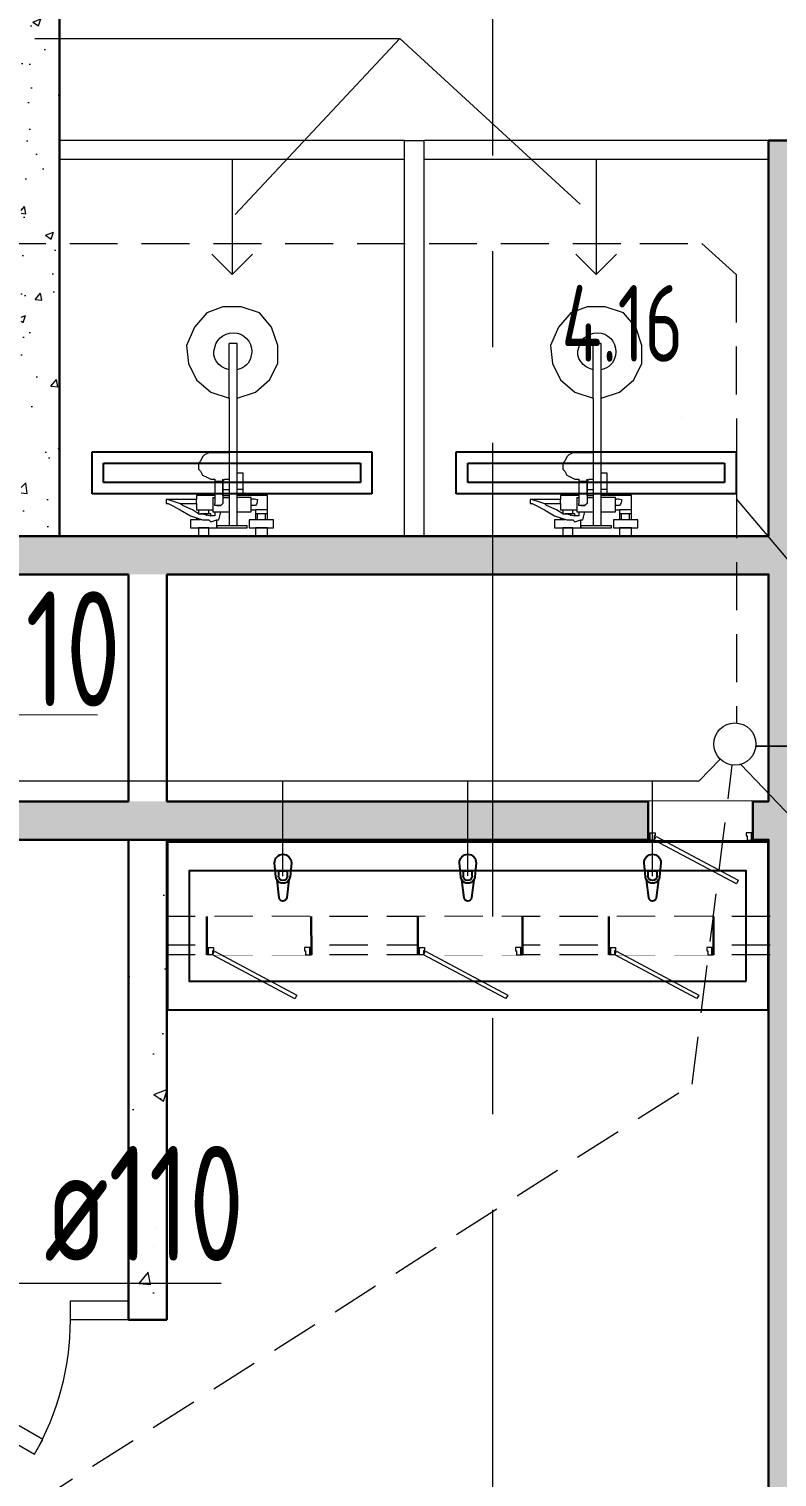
# Model space of a CAD drawing. Header units: millimetres. Extents: x -8689834 to 9419935, y -117443 to 166298.
# Drawn here: x -192444 to -190492, y 119666 to 123443 of the extents above; entities that cross this region are included whole.
import ezdxf
from ezdxf import colors
from ezdxf.entities.mleader import LeaderData, LeaderLine
from ezdxf.enums import TextEntityAlignment as Align
from ezdxf.math import Vec2, Vec3

# ---------------------------------------------------------------- set-up
doc = ezdxf.new("R2010")
doc.units = ezdxf.units.MM
doc.header["$MEASUREMENT"] = 0
doc.set_wipeout_variables(frame=1)
for name, pattern in [('01_base$0$DASHED2', [0.375, 0.25, -0.125]), ('ADSK_Штриховая_ш2 п1', [3, 2, -1]), ('CENTER', [2, 1.25, -0.25, 0.25, -0.25])]:
    doc.linetypes.add(name, pattern=pattern)
doc.layers.get('0').update_dxf_attribs({"color": 250, "lineweight": 9})
for name, color, linetype, lineweight in [('АР_Двери', 175, 'Continuous', 18), ('АР_Маркер экспликации', 239, 'Continuous', 13), ('АР_Номер помещения', 1, 'Continuous', 25), ('АР_Оси', 195, 'Continuous', 9), ('АР_Отметки', 250, 'Continuous', 15), ('АР_Перегородки газоблок', 165, 'Continuous', 30), ('АР_Перегородки газоблок_Штрих', 165, 'Continuous', 5), ('АР_Перегородки сантехнические', 216, 'Continuous', 9), ('АР_Помещения_площадь', 19, 'Continuous', 9), ('АР_тонкая линия', 250, 'Continuous', 0), ('ВК_канализация', 32, 'Continuous', 15), ('Задания на лючки', 32, 'Continuous', 15)]:
    doc.layers.add(name, color=color, linetype=linetype, lineweight=lineweight)
for name, color, linetype in [('АР_Кровля дорожки', 245, 'Continuous'), ('ПОДЛОЖКА', 251, 'Continuous'), ('ТХ_сантехника', 253, 'Continuous')]:
    doc.layers.add(name, color=color, linetype=linetype)
doc.styles.add('ISOCPEUR', font='isocpeur.ttf', dxfattribs={"width": 0.7})
doc.styles.get("Standard").update_dxf_attribs({"font": 'isocpeur.ttf', "width": 0.7})
pattern_1 = [(50, (0, 0), (215.17805, -18.82564), [22.5, -247.5]), (355, (0, 0), (-41.6254, 225.65764), [18, -198]), (100.45144, (17.93, -1.57), (173.55265, 206.832), [19.12206, -210.34263]), (46.1842, (0, 60), (320.1724, -49.65578), [33.75, -371.25]), (96.63564, (26.68, 55.86), (280.3986, 292.2356), [28.6831, -315.51413]), (351.18416, (0, 60), (280.3986, 292.2356), [27, -297]), (21, (30, 45), (179.07212, -120.78567), [22.5, -247.5]), (326, (30, 45), (72.9946, 217.54501), [18, -198]), (71.45144, (44.92, 34.93), (252.06671, 96.75935), [19.12206, -210.34263]), (37.5, (0, 0), (3.647957, 99.868156), [0, -195.6, 0, -201, 0, -198.75]), (7.5, (0, 0), (78.92086, 118.323514), [0, -114.6, 0, -191.1, 0, -75.75]), (327.5, (-66.9, 0), (160.14673, -6.766462), [0, -75, 0, -234, 0, -310.5]), (317.5, (-96.9, 0), (174.95585, 30.031495), [0, -97.5, 0, -155.4, 0, -220.5])]

# ---------------------------------------------------------------- blocks, each defined once
blk = doc.blocks.new('*U11')
for p, q in [((0, 0), (0, 50)), ((700, 0), (700, 50))]:
    blk.add_line(p, q)
blk.add_lwpolyline([(0, 0), (606.2, -350), (628.1, -312.1), (21.9, 37.9)], close=True)
blk.add_arc((0, 0), 700, 330, 0)
blk = doc.blocks.new('*U44')
at = {"layer": 'АР_Номер помещения', "color": 7}
blk.add_circle((-365, -1371.3), 400, dxfattribs=at)
at = {"layer": 'АР_Помещения_площадь', "color": 7}
blk.add_line((252, -2815.3), (252, -2815.3), dxfattribs=at)
at = {"color": 7, "style": 'ISOCPEUR', "width": 0.7, "flags": 1}
blk.add_attdef('КАТЕГОРИЯ', (-499.2, -2092.2), '', height=250, dxfattribs=at)
at = {"layer": 'АР_Номер помещения', "color": 7, "style": 'ISOCPEUR', "width": 0.7}
blk.add_attdef('НОМЕР_ПОМЕЩЕНИЯ', text='', height=300, dxfattribs=at).set_placement((-365, -1371.3), align=Align.MIDDLE_CENTER)
at = {"layer": 'АР_Помещения_площадь', "color": 7, "lineweight": 30, "width": 0.7, "flags": 104}
blk.add_attdef('ИМЯ_ПОМЕЩЕНИЯ', text='', height=100, dxfattribs=at).set_placement((157.6, 1217.1), align=Align.MIDDLE_CENTER)
at = {"layer": 'АР_Помещения_площадь', "color": 7, "style": 'ISOCPEUR', "width": 0.7}
blk.add_attdef('ПЛОЩАДЬ_ПОМЕЩЕНИЯ', text='', height=200, dxfattribs=at).set_placement((256.9, -2568.8), align=Align.MIDDLE_RIGHT)
blk = doc.blocks.new('Из_буфера31843')
for p, q in [((365.8, 166.1), (359.2, 113.1)), ((394.6, 113.1), (388, 166.1)), ((915.8, 166.1), (909.2, 113.1)), ((944.6, 113.1), (938, 166.1)), ((1465.7, 166.1), (1459.1, 113.1)), ((1494.5, 113.1), (1487.9, 166.1)), ((355.9, 103.6), (351.9, 61.7)), ((363.3, 86.6), (363.3, 101.5)), ((390.5, 86.6), (363.3, 86.6)), ((390.5, 101.5), (390.5, 86.6)), ((401.9, 61.7), (397.9, 103.6)), ((905.9, 103.6), (901.9, 61.7)), ((913.3, 86.6), (913.3, 101.5)), ((940.5, 86.6), (913.3, 86.6)), ((940.5, 101.5), (940.5, 86.6)), ((951.9, 61.7), (947.9, 103.6)), ((1455.8, 103.6), (1451.8, 61.7)), ((1463.2, 86.6), (1463.2, 101.5)), ((1490.4, 86.6), (1463.2, 86.6)), ((1490.4, 101.5), (1490.4, 86.6)), ((1501.8, 61.7), (1497.8, 103.6))]:
    blk.add_line(p, q)
at = {"lineweight": 13, "ltscale": 500}
for p, q in [((376.9, 85), (376.9, 22.5)), ((926.9, 85), (926.9, 22.5)), ((1476.9, 85), (1476.9, 22.5))]:
    blk.add_line(p, q, dxfattribs=at)
for points in [[(1819.9, 500), (33.9, 500), (33.9, 0), (1819.9, 0)], [(1754.9, 415), (98.9, 415), (98.9, 85), (1754.9, 85)]]:
    blk.add_lwpolyline(points, close=True)
for centre, major_axis, start_param, end_param in [((376.9, 164.7), (-7.91, 7.91), 4.051589, 6.943986), ((926.9, 164.7), (-7.91, 7.91), 4.051589, 6.943986), ((1476.8, 164.7), (-7.91, 7.91), 4.051589, 6.943986), ((376.9, 101.7), (-14.9, -14.9), -1.35736, -0.875625), ((376.9, 101.7), (-14.9, 14.9), 4.498953, 6.496621), ((376.9, 101.5), (-9.62, 9.62), 3.926991, 7.068583), ((376.9, 101.7), (-14.9, 14.9), 4.017217, 4.498953), ((926.9, 101.7), (-14.9, -14.9), -1.35736, -0.875625), ((926.9, 101.7), (-14.9, 14.9), 4.498953, 6.496621), ((926.9, 101.5), (-9.62, 9.62), 3.926991, 7.068583), ((926.9, 101.7), (-14.9, 14.9), 4.017217, 4.498953), ((1476.8, 101.7), (-14.9, -14.9), -1.35736, -0.875625), ((1476.8, 101.7), (-14.9, 14.9), 4.498953, 6.496621), ((1476.8, 101.5), (-9.62, 9.62), 3.926991, 7.068583), ((1476.8, 101.7), (-14.9, 14.9), 4.017217, 4.498953), ((376.9, 61.7), (-17.7, -17.7), -0.785398, 2.356194), ((926.9, 61.7), (-17.7, -17.7), -0.785398, 2.356194), ((1476.8, 61.7), (-17.7, -17.7), -0.785398, 2.356194)]:
    blk.add_ellipse(centre, major_axis=major_axis, ratio=1, start_param=start_param, end_param=end_param)
blk = doc.blocks.new('Из_буфера15266')
at = {"lineweight": 0, "ltscale": 100, "transparency": 33554687}
for points in [[(-13.2, -338.7), (-60.9, -354.5), (-97.9, -386.3), (-119.1, -428.6), (-119.1, -476.2), (-103.2, -523.9), (-71.4, -560.9), (-23.8, -576.8), (23.8, -576.8), (66.1, -560.9), (97.9, -523.9), (119.1, -476.2), (113.8, -428.6), (92.6, -386.3), (55.6, -354.5), (7.9, -338.7), (7.9, -195.8), (23.8, -195.8), (34.4, -195.8), (50.3, -195.8), (60.9, -195.8), (71.4, -190.5), (76.7, -185.2), (82, -174.6), (87.3, -169.3), (87.3, -158.7), (87.3, -153.5), (82, -148.2), (82, -148.2), (76.7, -137.6), (76.7, -137.6), (66.1, -132.3), (55.6, -127), (50.3, -127), (45, -127), (45, -105.8), (45, -84.7), (92.6, -84.7), (92.6, -74.1), (166.7, -74.1), (172, -74.1), (172, -68.8), (172, -63.5), (166.7, -63.5), (156.1, -58.2), (134.9, -47.6), (108.5, -31.7), (92.6, -26.5), (92.6, -21.2), (108.5, -21.2), (108.5, 0), (39.7, 0), (39.7, -21.2), (39.7, -21.2), (39.7, -21.2), (34.4, -21.2), (34.4, -21.2), (29.1, -42.3), (7.9, -42.3), (7.9, -5.3), (39.7, -5.3), (39.7, 0), (-39.7, 0), (-39.7, -5.3), (-13.2, -5.3), (-13.2, -42.3), (-50.3, -42.3), (-50.3, -47.6), (-60.9, -47.6), (-60.9, -37), (-60.9, -37), (-60.9, -21.2), (-45, -21.2), (-45, 0), (-108.5, 0), (-108.5, -21.2), (-92.6, -21.2), (-92.6, -37), (-92.6, -37), (-92.6, -47.6), (-92.6, -47.6), (-92.6, -84.7), (-29.1, -84.7)], [(-92.6, -21.2), (-60.9, -21.2)], [(-92.6, -37), (-60.9, -37)], [(-87.3, -21.2), (-87.3, -37)], [(-66.1, -21.2), (-66.1, -37)], [(-13.2, -5.3), (7.9, -5.3)], [(55.6, -15.9), (39.7, -21.2)], [(55.6, -15.9), (55.6, -15.9)], [(60.9, -21.2), (55.6, -15.9)], [(55.6, -31.7), (55.6, -31.7)], [(76.7, -37), (55.6, -31.7)], [(92.6, -26.5), (76.7, -21.2), (60.9, -21.2)], [(60.9, -37), (66.1, -37), (82, -37), (82, -37)], [(66.1, -31.7), (66.1, -37)], [(87.3, -37), (76.7, -37)], [(82, -21.2), (92.6, -21.2)], [(-92.6, -47.6), (-60.9, -47.6)], [(-50.3, -47.6), (-50.3, -79.4)], [(-13.2, -42.3), (-13.2, -142.9)], [(7.9, -195.8), (7.9, -42.3)], [(23.8, -63.5), (23.8, -63.5), (23.8, -63.5), (29.1, -58.2), (29.1, -58.2), (29.1, -58.2), (29.1, -58.2), (34.4, -58.2), (39.7, -58.2), (39.7, -58.2), (39.7, -58.2), (39.7, -58.2), (45, -58.2), (45, -63.5), (45, -63.5)], [(23.8, -105.8), (23.8, -63.5)], [(45, -42.3), (29.1, -42.3)], [(34.4, -58.2), (29.1, -58.2)], [(34.4, -58.2), (34.4, -58.2)], [(39.7, -58.2), (34.4, -58.2)], [(39.7, -58.2), (39.7, -58.2)], [(45, -63.5), (45, -63.5)], [(45, -84.7), (45, -63.5)], [(50.3, -47.6), (50.3, -47.6)], [(50.3, -52.9), (50.3, -47.6)], [(50.3, -79.4), (50.3, -47.6)], [(50.3, -58.2), (50.3, -52.9)], [(87.3, -47.6), (60.9, -47.6)], [(92.6, -63.5), (92.6, -74.1)], [(166.7, -74.1), (150.8, -68.8), (134.9, -63.5)], [(166.7, -74.1), (166.7, -74.1)], [(-50.3, -79.4), (-13.2, -79.4)], [(-29.1, -84.7), (-29.1, -142.9), (-23.8, -142.9), (-23.8, -142.9), (-23.8, -142.9), (-18.5, -142.9), (-13.2, -142.9), (-13.2, -142.9), (-13.2, -338.7)], [(-29.1, -84.7), (-13.2, -84.7)], [(-29.1, -100.5), (-13.2, -100.5)], [(23.8, -79.4), (7.9, -79.4)], [(23.8, -84.7), (7.9, -84.7)], [(23.8, -100.5), (7.9, -100.5)], [(23.8, -84.7), (23.8, -127)], [(23.8, -127), (23.8, -105.8)], [(50.3, -79.4), (45, -79.4)], [(13.2, -127), (7.9, -127)], [(18.5, -127), (13.2, -127)], [(23.8, -121.7), (18.5, -127)], [(45, -121.7), (34.4, -121.7), (23.8, -121.7)], [(45, -127), (45, -121.7)], [(-13.2, -338.7), (-13.2, -481.5)], [(7.9, -338.7), (7.9, -481.5)], [(-13.2, -481.5), (7.9, -481.5)]]:
    blk.add_lwpolyline(points, dxfattribs=at)
for points in [[(-92.6, 0), (-60.9, 0), (-60.9, 21.2), (-92.6, 21.2)], [(60.9, 0), (87.3, 0), (87.3, 21.2), (60.9, 21.2)], [(39.7, -21.2), (39.7, -21.2)], [(50.3, -42.3), (45, -42.3), (45, -31.7), (55.6, -31.7), (55.6, -31.7), (55.6, -37), (60.8, -37), (60.8, -47.6), (50.3, -47.6)], [(87.3, -47.6), (87.3, -37), (103.2, -47.6), (129.6, -58.2), (134.9, -63.5), (92.6, -63.5), (92.6, -47.6)]]:
    blk.add_lwpolyline(points, close=True, dxfattribs=at)
for points, knots in [([(-50.3, -74.1), (-55.6, -79.4), (-60.9, -74.1), (-66.1, -74.1), (-66.1, -68.8), (-66.1, -63.5), (-60.9, -58.2), (-55.6, -58.2), (-55.6, -58.2), (-50.3, -58.2)], [0, 0, 0, 0, 1, 1, 1, 2, 2, 2, 3, 3, 3, 3]), ([(7.9, -412.7), (34.4, -418), (55.6, -444.5), (45, -471), (39.7, -497.4), (13.2, -513.3), (-13.2, -508), (-39.7, -502.7), (-55.6, -476.2), (-50.3, -449.8), (-45, -428.6), (-34.4, -418), (-13.2, -412.7)], [0, 0, 0, 0, 1, 1, 1, 2, 2, 2, 3, 3, 3, 4, 4, 4, 4])]:
    blk.add_open_spline(points, degree=3, knots=knots, dxfattribs=at)
blk = doc.blocks.new('_DotSmall')
at = {"color": 0, "linetype": 'ByBlock', "const_width": 0.5}
blk.add_lwpolyline([(-0.0625, 0, 1), (0.0625, 0, 1)], format="xyb", close=True, dxfattribs=at)
blk = doc.blocks.new('*U1461')
at = {"color": 7}
blk.add_wipeout([(-565, 60), (445, 60), (445, -310), (-565, -310)], dxfattribs=at)
for p, q in [((-530, 60), (-565, 60)), ((-550, 60), (-550, -10)), ((-550, -10), (-550, 60)), ((-510, 60), (-530, 60)), ((-510, 20), (-510, 60)), ((-500, 20), (-510, 20)), ((-500, -10), (-500, 20)), ((380, -10), (380, 20)), ((380, 20), (390, 20)), ((390, 20), (390, 60)), ((390, 60), (410, 60)), ((410, 60), (445, 60)), ((430, 60), (430, -10)), ((430, -10), (430, 60)), ((-565, -10), (-530, -10)), ((-530, -10), (-500, -10)), ((410, -10), (380, -10)), ((445, -10), (410, -10))]:
    blk.add_line(p, q)
at = {"lineweight": 30}
for p, q in [((-565, 60), (-565, -310)), ((445, 60), (445, -310))]:
    blk.add_line(p, q, dxfattribs=at)
blk.add_lwpolyline([(389, 60), (370, 25), (-424, 448), (-406, 483)], close=True)
blk = doc.blocks.new('*U1455')
at = {"color": 7}
blk.add_wipeout([(-565, 60), (445, 60), (445, -310), (-565, -310)], dxfattribs=at)
for p, q in [((-530, 60), (-565, 60)), ((-550, 60), (-550, -10)), ((-550, -10), (-550, 60)), ((-510, 60), (-530, 60)), ((-510, 20), (-510, 60)), ((-500, 20), (-510, 20)), ((-500, -10), (-500, 20)), ((380, -10), (380, 20)), ((380, 20), (390, 20)), ((390, 20), (390, 60)), ((390, 60), (410, 60)), ((410, 60), (445, 60)), ((430, 60), (430, -10)), ((430, -10), (430, 60)), ((-565, -10), (-530, -10)), ((-530, -10), (-500, -10)), ((410, -10), (380, -10)), ((445, -10), (410, -10))]:
    blk.add_line(p, q)
at = {"lineweight": 30}
for p, q in [((-565, 60), (-565, -310)), ((445, 60), (445, -310))]:
    blk.add_line(p, q, dxfattribs=at)
blk.add_lwpolyline([(389, 60), (370, 25), (-424, 448), (-406, 483)], close=True)
blk = doc.blocks.new('*U1456')
at = {"color": 7}
blk.add_wipeout([(-565, 60), (445, 60), (445, -313), (-565, -313)], dxfattribs=at)
for p, q in [((-530, 60), (-565, 60)), ((-550, 60), (-550, -10)), ((-550, -10), (-550, 60)), ((-510, 60), (-530, 60)), ((-510, 20), (-510, 60)), ((-500, 20), (-510, 20)), ((-500, -10), (-500, 20)), ((380, -10), (380, 20)), ((380, 20), (390, 20)), ((390, 20), (390, 60)), ((390, 60), (410, 60)), ((410, 60), (445, 60)), ((430, 60), (430, -10)), ((430, -10), (430, 60)), ((-565, -10), (-530, -10)), ((-530, -10), (-500, -10)), ((410, -10), (380, -10)), ((445, -10), (410, -10))]:
    blk.add_line(p, q)
at = {"lineweight": 30}
for p, q in [((-565, 60), (-565, -313)), ((445, 60), (445, -313))]:
    blk.add_line(p, q, dxfattribs=at)
blk.add_lwpolyline([(389, 60), (370, 25), (-424, 448), (-406, 483)], close=True)
blk = doc.blocks.new('*U1457')
at = {"color": 7}
blk.add_wipeout([(-565, 60), (445, 60), (445, -310), (-565, -310)], dxfattribs=at)
for p, q in [((-530, 60), (-565, 60)), ((-550, 60), (-550, -10)), ((-550, -10), (-550, 60)), ((-510, 60), (-530, 60)), ((-510, 20), (-510, 60)), ((-500, 20), (-510, 20)), ((-500, -10), (-500, 20)), ((380, -10), (380, 20)), ((380, 20), (390, 20)), ((390, 20), (390, 60)), ((390, 60), (410, 60)), ((410, 60), (445, 60)), ((430, 60), (430, -10)), ((430, -10), (430, 60)), ((-565, -10), (-530, -10)), ((-530, -10), (-500, -10)), ((410, -10), (380, -10)), ((445, -10), (410, -10))]:
    blk.add_line(p, q)
at = {"lineweight": 30}
for p, q in [((-565, 60), (-565, -310)), ((445, 60), (445, -310))]:
    blk.add_line(p, q, dxfattribs=at)
blk.add_lwpolyline([(389, 60), (370, 25), (-424, 448), (-406, 483)], close=True)
blk = doc.blocks.new('Подложка')
at = {"layer": 'АР_Перегородки газоблок_Штрих', "ltscale": 100}
h = blk.add_hatch(dxfattribs=at)
h.set_pattern_fill('AR-CONC', scale=30)
h.set_pattern_definition(pattern_1)
h.paths.add_polyline_path([(-192463.92, 124400.68), (-192463.92, 122140.32), (-192363.92, 122140.32), (-192363.92, 124400.68), (-190513.92, 124400.68), (-190513.92, 124500.68), (-192136.07, 124500.67), (-192136.07, 124504.84), (-192236.07, 124504.84), (-192236.07, 124500.68), (-192536.76, 124500.68), (-192536.76, 124499.88), (-192636.76, 124499.88), (-192636.76, 124500.68), (-194033.92, 124500.68), (-194033.92, 124400.68)])
h = blk.add_hatch(dxfattribs=at)
h.set_pattern_fill('AR-CONC', scale=30)
h.set_pattern_definition(pattern_1)
h.paths.add_polyline_path([(-190393.92, 123152.39), (-190513.92, 123152.39), (-190513.91, 122120.32), (-197362.45, 122120.32), (-197362.45, 122020.31), (-190513.91, 122020.31), (-190513.9, 121428.48), (-197383.92, 121428.48), (-197383.92, 121328.5), (-190513.9, 121328.51), (-190513.9, 121322.61), (-190513.9, 121322.61), (-190513.9, 120884.3), (-190513.86, 118520.66), (-190613.18, 118520.66), (-190613.18, 118400.66), (-188433.92, 118400.68), (-188433.92, 118520.68), (-190393.86, 118520.66)])
edge = h.paths.add_edge_path()
edge.add_line((-197363.92, 121105.74), (-197363.92, 121143.32))
edge.add_arc((-197538.81, 121433.33), 338.67, 279.32816, 301.09248, ccw=False)
edge.add_line((-197483.92, 121099.14), (-197483.92, 118520.66))
edge.add_line((-197483.92, 118520.66), (-197633.88, 118520.65))
edge.add_line((-197633.88, 118520.65), (-197633.87, 118400.65))
edge.add_line((-197633.87, 118400.65), (-197264.95, 118400.65))
edge.add_line((-197264.95, 118400.65), (-197264.96, 118520.65))
edge.add_line((-197264.96, 118520.65), (-197363.92, 118520.67))
edge.add_line((-197363.92, 118520.67), (-197363.92, 121105.74))
h.paths.add_polyline_path([(-187933.92, 123270.68), (-187993.92, 123270.82), (-188033.91, 123270.82), (-188033.92, 121714.32), (-188033.92, 118400.68), (-187933.92, 118400.68), (-187933.92, 121948.47)])
h = blk.add_hatch(dxfattribs=at)
h.set_pattern_fill('AR-CONC', scale=2)
h.set_pattern_definition([(50, (-672286.7, -50233.2), (364.36934, -31.87817), [38.1, -419.1]), (355, (-672286.7, -50233.2), (-70.48684, 382.1137), [30.48, -335.28117]), (100.451445, (-672256.33, -50235.87), (293.8825, 350.2355), [32.38002, -356.1805]), (46.1842, (-672286.7, -50131.6), (542.1581, -84.08466), [57.15, -628.65]), (96.63556, (-672241.5, -50138.6), (474.80827, 494.85225), [48.57005, -534.2712]), (351.18415, (-672286.7, -50131.6), (474.80827, 494.85225), [45.71993, -502.91946]), (21, (-672235.9, -50157), (303.22878, -204.5304), [38.1, -419.1]), (326, (-672235.9, -50157), (123.60406, 368.37593), [30.48, -335.28]), (71.451445, (-672210.62, -50174.06), (426.83284, 163.84554), [32.38002, -356.17988]), (37.5, (-672286.69, -50233.21), (6.177207, 169.110078), [0, -331.216, 0, -340.36, 0, -336.55]), (7.5, (-672286.7, -50233.21), (133.639325, 200.36115), [0, -194.056, 0, -323.596, 0, -128.27]), (327.5, (-672399.98, -50233.21), (271.18119, -11.457488), [0, -127, 0, -396.24, 0, -525.78]), (317.5, (-672450.78, -50233.21), (296.25836, 50.85298), [0, -165.1, 0, -263.144, 0, -373.38])])
h.paths.add_polyline_path([(-192183.93, 121200.32), (-192183.93, 120116.18), (-192083.93, 120116.15), (-192083.92, 121200.32)])
at = {"layer": 'АР_Оси', "color": 7, "linetype": 'CENTER', "ltscale": 1000}
blk.add_line((-191233.92, 134363.15), (-191233.92, 74900.03), dxfattribs=at)
at = {"layer": 'АР_Перегородки газоблок', "color": 7, "ltscale": 100}
for points in [[(-192363.92, 124400.68), (-192363.92, 122120.32)], [(-197383.92, 122120.32), (-190513.91, 122120.32), (-190513.92, 123152.39)], [(-190513.92, 123152.39), (-190393.92, 123152.39)], [(-194333.92, 122120.31), (-190513.91, 122120.36)], [(-192183.93, 122020.32), (-195903.92, 122020.32)], [(-192183.93, 121428.5), (-192183.93, 122020.32)], [(-190513.91, 122020.31), (-192083.93, 122020.32)], [(-192083.93, 122020.32), (-192083.93, 121428.48)], [(-192083.93, 121428.48), (-190513.9, 121428.48), (-190513.91, 122020.31), (-192083.93, 122020.31)], [(-193188.92, 121428.5), (-192183.93, 121428.5)], [(-192183.93, 121328.51), (-195903.92, 121328.51)], [(-192183.93, 120076.15), (-192183.93, 121328.51)], [(-192183.93, 121328.48), (-192183.93, 121328.51)], [(-192183.92, 121328.48), (-190513.9, 121328.51), (-190513.86, 118520.66)], [(-192083.92, 121328.48), (-192083.93, 120076.15)], [(-192083.93, 120076.15), (-192183.93, 120076.15)]]:
    blk.add_lwpolyline(points, dxfattribs=at)
at = {"layer": 'АР_Перегородки сантехнические', "color": 7, "lineweight": 0}
for points in [[(-191463.92, 123152.39), (-191413.92, 123152.39), (-191413.92, 122120.32), (-191463.92, 122120.32)], [(-192183.93, 120126.15), (-192183.93, 120076.15), (-192335.47, 120076.15), (-192335.47, 120126.15)]]:
    blk.add_lwpolyline(points, close=True, dxfattribs=at)
at = {"layer": 'АР_тонкая линия', "color": 7, "linetype": 'ADSK_Штриховая_ш2 п1', "ltscale": 50}
for points in [[(-190509.92, 121128.22), (-192083.93, 121128.21)], [(-190509.92, 121053.22), (-192083.93, 121053.21)], [(-190509.92, 121028.22), (-192083.93, 121028.21)]]:
    blk.add_lwpolyline(points, dxfattribs=at)
at = {"layer": 'ПОДЛОЖКА', "color": 7, "lineweight": 15}
for p, q in [((-191463.92, 123102.39), (-192363.92, 123102.39)), ((-191463.92, 123102.39), (-192363.92, 123102.39)), ((-191463.92, 123102.39), (-192363.92, 123102.39)), ((-191463.92, 123102.39), (-192363.92, 123102.39)), ((-191913.92, 123102.39), (-191913.92, 122802.39)), ((-190513.92, 123102.39), (-191413.92, 123102.39)), ((-190513.92, 123102.39), (-191413.92, 123102.39)), ((-190513.92, 123102.39), (-191413.92, 123102.39)), ((-190513.92, 123102.39), (-191413.92, 123102.39)), ((-190963.92, 123102.39), (-190963.92, 122802.39)), ((-191913.92, 122802.39), (-191966.95, 122855.42)), ((-191913.92, 122802.39), (-191860.88, 122855.42)), ((-190963.92, 122802.39), (-191016.95, 122855.42)), ((-190963.92, 122802.39), (-190910.89, 122855.42))]:
    blk.add_line(p, q, dxfattribs=at)
for points in [[(-191463.92, 123152.39), (-192363.92, 123152.39)], [(-190513.92, 123152.39), (-191413.92, 123152.39)]]:
    blk.add_lwpolyline(points, dxfattribs=at)
at = {"layer": 'ТХ_сантехника', "color": 7, "ltscale": 100}
for p, q in [((-192278.92, 122230.32), (-192278.92, 122340.32)), ((-192278.92, 122340.32), (-191548.92, 122340.32)), ((-192278.92, 122340.32), (-191548.92, 122340.32)), ((-192278.92, 122340.32), (-191548.92, 122340.32)), ((-192278.92, 122340.32), (-191548.92, 122340.32)), ((-191548.92, 122340.32), (-191548.92, 122230.32)), ((-191548.92, 122340.32), (-191548.92, 122230.32)), ((-191548.92, 122340.32), (-191548.92, 122230.32)), ((-191548.92, 122340.32), (-191548.92, 122230.32)), ((-191328.92, 122230.32), (-191328.92, 122340.32)), ((-191328.92, 122340.32), (-190598.92, 122340.32)), ((-191328.92, 122340.32), (-190598.92, 122340.32)), ((-191328.92, 122340.32), (-190598.92, 122340.32)), ((-191328.92, 122340.32), (-190598.92, 122340.32)), ((-190598.92, 122340.32), (-190598.92, 122230.32)), ((-190598.92, 122340.32), (-190598.92, 122230.32)), ((-190598.92, 122340.32), (-190598.92, 122230.32)), ((-190598.92, 122340.32), (-190598.92, 122230.32)), ((-192248.92, 122260.32), (-192248.92, 122310.32)), ((-192248.92, 122310.32), (-191578.92, 122310.32)), ((-192248.92, 122260.32), (-192248.92, 122310.32)), ((-192248.92, 122310.32), (-191578.92, 122310.32)), ((-192248.92, 122260.32), (-192248.92, 122310.32)), ((-192248.92, 122310.32), (-191578.92, 122310.32)), ((-192248.92, 122260.32), (-192248.92, 122310.32)), ((-192248.92, 122310.32), (-191578.92, 122310.32)), ((-191578.92, 122310.32), (-191578.92, 122260.32)), ((-191578.92, 122310.32), (-191578.92, 122260.32)), ((-191578.92, 122310.32), (-191578.92, 122260.32)), ((-191578.92, 122310.32), (-191578.92, 122260.32)), ((-191298.92, 122260.32), (-191298.92, 122310.32)), ((-191298.92, 122310.32), (-190628.92, 122310.32)), ((-191298.92, 122260.32), (-191298.92, 122310.32)), ((-191298.92, 122310.32), (-190628.92, 122310.32)), ((-191298.92, 122260.32), (-191298.92, 122310.32)), ((-191298.92, 122310.32), (-190628.92, 122310.32)), ((-191298.92, 122260.32), (-191298.92, 122310.32)), ((-191298.92, 122310.32), (-190628.92, 122310.32)), ((-190628.92, 122310.32), (-190628.92, 122260.32)), ((-190628.92, 122310.32), (-190628.92, 122260.32)), ((-190628.92, 122310.32), (-190628.92, 122260.32)), ((-190628.92, 122310.32), (-190628.92, 122260.32)), ((-191578.92, 122260.32), (-192248.92, 122260.32)), ((-191578.92, 122260.32), (-192248.92, 122260.32)), ((-191578.92, 122260.32), (-192248.92, 122260.32)), ((-191578.92, 122260.32), (-192248.92, 122260.32)), ((-190628.92, 122260.32), (-191298.92, 122260.32)), ((-190628.92, 122260.32), (-191298.92, 122260.32)), ((-190628.92, 122260.32), (-191298.92, 122260.32)), ((-190628.92, 122260.32), (-191298.92, 122260.32)), ((-191548.92, 122230.32), (-192278.92, 122230.32)), ((-191548.92, 122230.32), (-192278.92, 122230.32)), ((-191548.92, 122230.32), (-192278.92, 122230.32)), ((-191548.92, 122230.32), (-192278.92, 122230.32)), ((-190598.92, 122230.32), (-191328.92, 122230.32)), ((-190598.92, 122230.32), (-191328.92, 122230.32)), ((-190598.92, 122230.32), (-191328.92, 122230.32)), ((-190598.92, 122230.32), (-191328.92, 122230.32))]:
    blk.add_line(p, q, dxfattribs=at)
at = {"layer": 'АР_Двери', "color": 7, "lineweight": 30}
blk.add_blockref('*U11', (-193035.47, 120076.15), dxfattribs=at)
at = {"layer": 'АР_Маркер экспликации', "color": 7}
ref = blk.add_blockref('*U44', (-190993.51, 125243.82), dxfattribs=at)
ref.add_attrib('НОМЕР_ПОМЕЩЕНИЯ', '159', dxfattribs={"layer": 'АР_Номер помещения', "color": 7, "height": 300, "style": 'ISOCPEUR', "width": 0.7}).set_placement((-191358.5, 123872.5), align=Align.MIDDLE_CENTER)
ref.add_attrib('ПЛОЩАДЬ_ПОМЕЩЕНИЯ', '4.16', dxfattribs={"layer": 'АР_Помещения_площадь', "color": 7, "height": 200, "style": 'ISOCPEUR', "width": 0.7}).set_placement((-190736.61, 122675.01), align=Align.MIDDLE_RIGHT)
at = {"layer": 'ТХ_сантехника', "color": 7, "ltscale": 100, "rotation": 180}
for p in [(-191913.92, 122141.49), (-190963.92, 122141.49)]:
    blk.add_blockref('Из_буфера15266', p, dxfattribs=at)
at = {"layer": 'ТХ_сантехника', "color": 7, "xscale": -0.876620401558563, "yscale": 0.876620401558563, "zscale": 0.876620401558563, "rotation": 180}
blk.add_blockref('Из_буфера31843', (-192111.43, 121322.61), dxfattribs=at)
at = {"layer": 'АР_Отметки', "color": 7}
ml = blk.add_multileader_mtext('Standard', dxfattribs=at)
ml.set_content('-0,180', color=7, style='ISOCPEUR')
ml.set_leader_properties(color=256, linetype='Continuous', lineweight=-1)
ml.set_arrow_properties(name='DOTSMALL')
ml.build(insert=Vec2(0, 0))
ml.multileader.update_dxf_attribs({"has_text_frame": 1, "text_left_attachment_type": 4, "text_right_attachment_type": 4, "dogleg_length": 100, "arrow_head_size": 180})
ctx = ml.context
ctx.base_point, ctx.char_height, ctx.arrow_head_size, ctx.landing_gap_size, ctx.plane_origin = Vec3(-195902.06, 128915.24), 250, 180, 50, Vec3(-198063.28, 127966.49)
ctx.left_attachment, ctx.right_attachment = 4, 4
notes = []
notes.append((ctx, [(0, (0, 0, 0), (0, 0), (1, 0), 1, [])]))
ctx.mtext.insert, ctx.mtext.width, ctx.mtext.line_spacing_style, ctx.mtext.flow_direction = Vec3(-195852.06, 129248.58), 852.697, 2, 5
ml = blk.add_multileader_mtext('Standard', dxfattribs=at)
ml.set_content('-0,180', color=7, style='ISOCPEUR')
ml.set_leader_properties(color=256, linetype='Continuous', lineweight=-1)
ml.set_arrow_properties(name='DOTSMALL')
ml.build(insert=Vec2(0, 0))
ml.multileader.update_dxf_attribs({"has_text_frame": 1, "text_left_attachment_type": 4, "text_right_attachment_type": 4, "dogleg_length": 100, "arrow_head_size": 180})
ctx = ml.context
ctx.base_point, ctx.char_height, ctx.arrow_head_size, ctx.landing_gap_size, ctx.plane_origin = Vec3(-204920.73, 122356.47), 250, 180, 50, Vec3(-207081.94, 121407.72)
ctx.left_attachment, ctx.right_attachment = 4, 4
notes.append((ctx, [(0, (0, 0, 0), (0, 0), (1, 0), 1, [])]))
ctx.mtext.insert, ctx.mtext.width, ctx.mtext.line_spacing_style, ctx.mtext.flow_direction = Vec3(-204870.73, 122689.8), 852.697, 2, 5
ml = blk.add_multileader_mtext('Standard', dxfattribs=at)
ml.set_content('{\\W0.8;-2,730}', color=7, style='ISOCPEUR')
ml.set_leader_properties(color=256, linetype='Continuous', lineweight=-1)
ml.set_arrow_properties(name='DOTSMALL')
ml.build(insert=Vec2(0, 0))
ml.multileader.update_dxf_attribs({"has_text_frame": 1, "text_left_attachment_type": 4, "text_right_attachment_type": 4, "dogleg_length": 100, "arrow_head_size": 180})
ctx = ml.context
ctx.base_point, ctx.char_height, ctx.arrow_head_size, ctx.landing_gap_size, ctx.plane_origin = Vec3(-314791.32, 121809.02, 0), 250, 180, 50, Vec3(-319449.83, 117956.71, 0)
ctx.left_attachment, ctx.right_attachment = 4, 4
notes.append((ctx, [(0, (0, 0, 0), (0, 0), (1, 0), 1, [])]))
ctx.mtext.insert, ctx.mtext.width, ctx.mtext.defined_height, ctx.mtext.line_spacing_style, ctx.mtext.flow_direction = Vec3(-314741.32, 122142.35, 0), 769.989, 343.89, 2, 5
ml = blk.add_multileader_mtext('Standard', dxfattribs=at)
ml.set_content('{\\W0.8;-2,430}', color=7, style='ISOCPEUR')
ml.set_leader_properties(color=256, linetype='Continuous', lineweight=-1)
ml.set_arrow_properties(name='DOTSMALL')
ml.build(insert=Vec2(0, 0))
ml.multileader.update_dxf_attribs({"has_text_frame": 1, "text_left_attachment_type": 4, "text_right_attachment_type": 4, "dogleg_length": 100, "arrow_head_size": 180})
ctx = ml.context
ctx.base_point, ctx.char_height, ctx.arrow_head_size, ctx.landing_gap_size, ctx.plane_origin = Vec3(-301002.25, 120038.58), 250, 180, 50, Vec3(-299949.55, 118383.41)
ctx.left_attachment, ctx.right_attachment = 4, 4
notes.append((ctx, [(0, (0, 0, 0), (0, 0), (1, 0), 1, [])]))
ctx.mtext.insert, ctx.mtext.width, ctx.mtext.line_spacing_style, ctx.mtext.flow_direction = Vec3(-300952.25, 120371.92), 852.697, 2, 5
for ctx, leaders in notes:
    for number, flags, end, landing, length, lines in leaders:
        leader = LeaderData()
        leader.index, (leader.has_last_leader_line, leader.has_dogleg_vector, leader.attachment_direction) = number, flags
        leader.last_leader_point, leader.dogleg_vector, leader.dogleg_length = Vec3(end), Vec3(landing), length
        for number, points, colour, breaks in lines:
            line = LeaderLine()
            line.index, line.vertices, line.color, line.breaks = number, Vec3.list(points), colors.encode_raw_color(colour), breaks
            leader.lines.append(line)
        ctx.leaders.append(leader)
at = {"layer": 'Задания на лючки', "color": 7, "xscale": 0.2701273999331003, "yscale": 0.2701273999331003, "zscale": 0.2701273999331003, "rotation": 180.0022807060942}
for name, p in [('*U1456', (-190707.56, 121343.85)), ('*U1461', (-191859.63, 121044.42)), ('*U1455', (-191309.1, 121044.43)), ('*U1457', (-190810.51, 121044.43))]:
    blk.add_blockref(name, p, dxfattribs=at)

msp = doc.modelspace()

# ---------------------------------------------------------------- block references
at = {"layer": 'АР_Кровля дорожки', "color": 7}
msp.add_blockref('Подложка', (0, 0), dxfattribs=at)

# ---------------------------------------------------------------- next in the draw order: linework, layer by layer
at = {"layer": 'АР_Кровля дорожки', "color": 244, "ltscale": 500, "true_color": 0x991b1e}
msp.add_lwpolyline([(-190547.1, 121572.9), (-189943.1, 121569.3)], dxfattribs=at)
at = {"layer": 'ВК_канализация', "color": 18, "lineweight": 13, "ltscale": 500, "true_color": 0x000000}
for points in [[(-192428.6, 123418.2), (-191476.1, 123418.2), (-191906, 122958.7)], [(-191476.1, 123418.2), (-191005.8, 122985.6)], [(-189376.2, 121899.8), (-190328.8, 121899.8), (-190597.9, 122217.4)], [(-190586.8, 121525), (-189965.9, 120876.8), (-188731.9, 120876.8)], [(-191942.2, 120171.4), (-192894.8, 120171.4), (-193583.9, 121176.6)]]:
    msp.add_lwpolyline(points, dxfattribs=at)
at = {"layer": 'ВК_канализация', "color": 244, "linetype": '01_base$0$DASHED2', "lineweight": 13, "ltscale": 500, "true_color": 0x991b1e}
for points in [[(-193837.4, 122883.7), (-190850, 122883.7), (-190688.3, 122883.7), (-190598.4, 122802.1), (-190597.5, 121632.7)], [(-190713, 120690.8), (-190608.7, 121523.3)], [(-193384.8, 118990.2), (-190713, 120690.8)]]:
    msp.add_lwpolyline(points, dxfattribs=at)
at = {"layer": 'ВК_канализация', "color": 7, "lineweight": 13, "ltscale": 500}
msp.add_lwpolyline([(-193226.6, 121252.3), (-193160.9, 121657.8), (-192264.5, 121654.5)], dxfattribs=at)
at = {"layer": 'ВК_канализация', "color": 244, "lineweight": 13, "ltscale": 500, "true_color": 0x991b1e}
for points in [[(-193583.9, 121123.8), (-193583.9, 121482), (-190695.4, 121482), (-190640.3, 121538.5)], [(-191781.1, 121233.7), (-191781.1, 121482)], [(-191298.9, 121233.9), (-191298.9, 121482.2)], [(-190816.8, 121233.7), (-190816.8, 121482)]]:
    msp.add_lwpolyline(points, dxfattribs=at)
msp.add_circle((-190601.9, 121577.9), 55, dxfattribs=at)

# ---------------------------------------------------------------- next in the draw order: texts
at = {"layer": 'ВК_канализация', "color": 18, "ltscale": 100, "true_color": 0x000000, "char_height": 300, "width": 7500, "attachment_point": 4, "style": 'ISOCPEUR'}
for s, insert in [('\\pxi-1,l1,t1,5;Пр.ø110', (-193120.4, 121785.4)), ('\\pxi-1,l1,t1,5;ø110', (-192404.2, 120379.9))]:
    msp.add_mtext(s, dxfattribs=dict(at, insert=insert))

doc.saveas('drawing.dxf')
